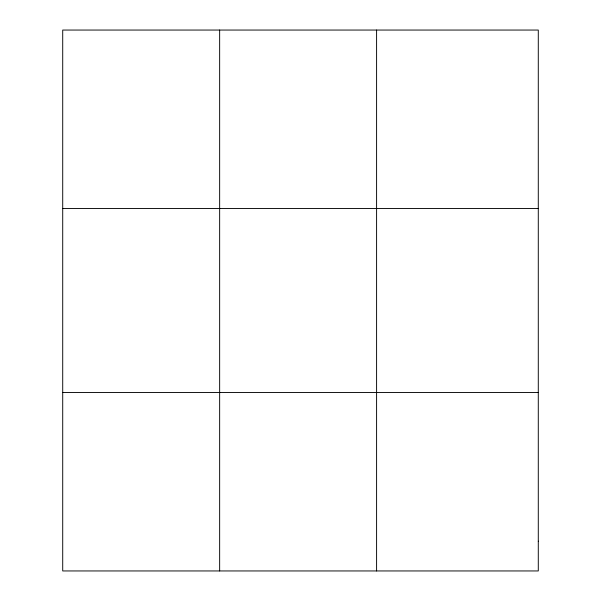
<?xml version="1.0" encoding="UTF-8"?>
<svg xmlns="http://www.w3.org/2000/svg" width="601" height="601" viewBox="0 0 601 601"><rect width="100%" height="100%" fill="white"/><g stroke="black" fill="none" stroke-linecap="round" stroke-linejoin="round"><path stroke-width="0.9" d="M219.65 570.95L219.65 30.05M376.594 570.95L376.594 30.05M62.714 208.547L538.286 208.547M62.714 392.453L538.286 392.453M538.286 541.2L538.286 570.95L62.714 570.95L62.714 30.05L538.286 30.05L538.286 541.2"/></g></svg>
